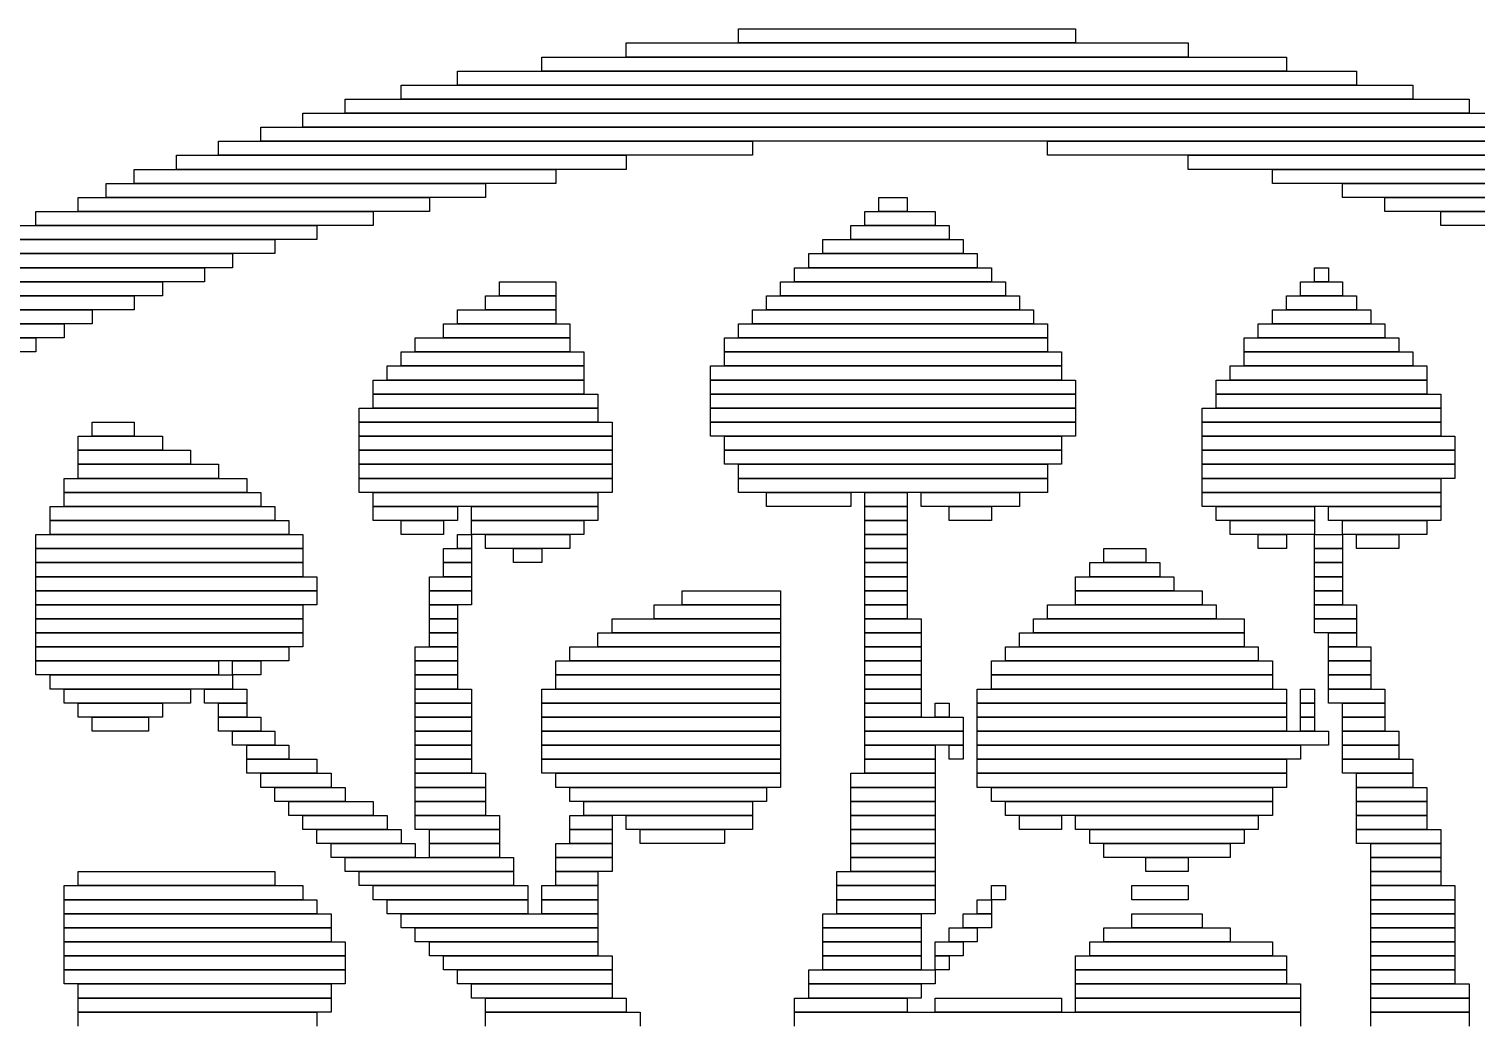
# Model space of a CAD drawing. Extents: x 365 to 658, y 364 to 660.
# Drawn here: x 449.5 to 552.5, y 589.5 to 660 of the extents above; entities that cross this region are included whole.
import ezdxf

# ---------------------------------------------------------------- set-up
doc = ezdxf.new("R2010")
doc.units = 0

msp = doc.modelspace()

# ---------------------------------------------------------------- linework, layer by layer
for p, q in [((500, 660), (524, 660)), ((500, 659), (500, 660)), ((524, 660), (524, 659)), ((492, 659), (532, 659)), ((492, 658), (492, 659)), ((524, 659), (500, 659)), ((532, 659), (532, 658)), ((486, 658), (539, 658)), ((486, 657), (486, 658)), ((532, 658), (492, 658)), ((539, 658), (539, 657)), ((480, 657), (544, 657)), ((480, 656), (480, 657)), ((539, 657), (486, 657)), ((544, 657), (544, 656)), ((476, 656), (548, 656)), ((476, 655), (476, 656)), ((544, 656), (480, 656)), ((548, 656), (548, 655)), ((472, 655), (552, 655)), ((472, 654), (472, 655)), ((548, 655), (476, 655)), ((552, 655), (552, 654)), ((469, 654), (555, 654)), ((469, 653), (469, 654)), ((552, 654), (472, 654)), ((463, 652), (501, 652)), ((463, 651), (463, 652)), ((466, 653), (558, 653)), ((466, 652), (466, 653)), ((558, 652), (466, 652)), ((555, 653), (469, 653)), ((501, 652), (501, 651)), ((522, 652), (561, 652)), ((522, 651), (522, 652)), ((460, 651), (492, 651)), ((460, 650), (460, 651)), ((501, 651), (463, 651)), ((492, 651), (492, 650)), ((561, 651), (522, 651)), ((532, 651), (564, 651)), ((532, 650), (532, 651)), ((457, 650), (487, 650)), ((457, 649), (457, 650)), ((492, 650), (460, 650)), ((487, 650), (487, 649)), ((564, 650), (532, 650)), ((538, 650), (566, 650)), ((538, 649), (538, 650)), ((455, 649), (482, 649)), ((455, 648), (455, 649)), ((487, 649), (457, 649)), ((482, 649), (482, 648)), ((566, 649), (538, 649)), ((543, 649), (569, 649)), ((543, 648), (543, 649)), ((453, 648), (478, 648)), ((453, 647), (453, 648)), ((482, 648), (455, 648)), ((478, 648), (478, 647)), ((510, 648), (512, 648)), ((510, 647), (510, 648)), ((512, 648), (512, 647)), ((569, 648), (543, 648)), ((546, 648), (571, 648)), ((546, 647), (546, 648)), ((450, 647), (474, 647)), ((450, 646), (450, 647)), ((478, 647), (453, 647)), ((474, 647), (474, 646)), ((509, 647), (514, 647)), ((509, 646), (509, 647)), ((512, 647), (510, 647)), ((514, 647), (514, 646)), ((571, 647), (546, 647)), ((550, 647), (573, 647)), ((550, 646), (550, 647)), ((448, 646), (470, 646)), ((474, 646), (450, 646)), ((470, 646), (470, 645)), ((508, 646), (515, 646)), ((508, 645), (508, 646)), ((514, 646), (509, 646)), ((515, 646), (515, 645)), ((573, 646), (550, 646)), ((446, 645), (467, 645)), ((470, 645), (448, 645)), ((467, 645), (467, 644)), ((506, 645), (516, 645)), ((506, 644), (506, 645)), ((515, 645), (508, 645)), ((516, 645), (516, 644)), ((444, 644), (464, 644)), ((467, 644), (446, 644)), ((464, 644), (464, 643)), ((505, 644), (517, 644)), ((505, 643), (505, 644)), ((516, 644), (506, 644)), ((517, 644), (517, 643)), ((443, 643), (462, 643)), ((464, 643), (444, 643)), ((462, 643), (462, 642)), ((504, 643), (518, 643)), ((504, 642), (504, 643)), ((517, 643), (505, 643)), ((518, 643), (518, 642)), ((541, 643), (542, 643)), ((541, 642), (541, 643)), ((542, 643), (542, 642)), ((441, 642), (459, 642)), ((462, 642), (443, 642)), ((459, 642), (459, 641)), ((483, 642), (487, 642)), ((483, 641), (483, 642)), ((487, 642), (487, 641)), ((503, 642), (519, 642)), ((503, 641), (503, 642)), ((518, 642), (504, 642)), ((519, 642), (519, 641)), ((540, 642), (543, 642)), ((540, 641), (540, 642)), ((542, 642), (541, 642)), ((543, 642), (543, 641)), ((439, 641), (457, 641)), ((459, 641), (441, 641)), ((457, 641), (457, 640)), ((482, 641), (487, 641)), ((482, 640), (482, 641)), ((487, 641), (483, 641)), ((487, 641), (487, 640)), ((502, 641), (520, 641)), ((502, 640), (502, 641)), ((519, 641), (503, 641)), ((520, 641), (520, 640)), ((539, 641), (544, 641)), ((539, 640), (539, 641)), ((543, 641), (540, 641)), ((544, 641), (544, 640)), ((437, 640), (454, 640)), ((457, 640), (439, 640)), ((454, 640), (454, 639)), ((480, 640), (487, 640)), ((480, 639), (480, 640)), ((487, 640), (482, 640)), ((487, 640), (487, 639)), ((501, 640), (521, 640)), ((501, 639), (501, 640)), ((520, 640), (502, 640)), ((521, 640), (521, 639)), ((538, 640), (545, 640)), ((538, 639), (538, 640)), ((544, 640), (539, 640)), ((545, 640), (545, 639)), ((435, 639), (452, 639)), ((454, 639), (437, 639)), ((452, 639), (452, 638)), ((479, 639), (488, 639)), ((479, 638), (479, 639)), ((487, 639), (480, 639)), ((488, 639), (488, 638)), ((500, 639), (522, 639)), ((500, 638), (500, 639)), ((521, 639), (501, 639)), ((522, 639), (522, 638)), ((537, 639), (546, 639)), ((537, 638), (537, 639)), ((545, 639), (538, 639)), ((546, 639), (546, 638)), ((434, 638), (450, 638)), ((452, 638), (435, 638)), ((450, 638), (450, 637)), ((477, 638), (488, 638)), ((477, 637), (477, 638)), ((488, 638), (479, 638)), ((488, 638), (488, 637)), ((499, 638), (522, 638)), ((499, 637), (499, 638)), ((522, 638), (500, 638)), ((522, 638), (522, 637)), ((536, 638), (547, 638)), ((536, 637), (536, 638)), ((546, 638), (537, 638)), ((547, 638), (547, 637)), ((450, 637), (434, 637)), ((476, 637), (489, 637)), ((476, 636), (476, 637)), ((488, 637), (477, 637)), ((489, 637), (489, 636)), ((522, 637), (499, 637)), ((499, 637), (523, 637)), ((499, 636), (499, 637)), ((523, 637), (523, 636)), ((547, 637), (536, 637)), ((536, 637), (548, 637)), ((536, 636), (536, 637)), ((548, 637), (548, 636)), ((475, 636), (489, 636)), ((475, 635), (475, 636)), ((489, 636), (476, 636)), ((489, 636), (489, 635)), ((498, 636), (523, 636)), ((498, 635), (498, 636)), ((523, 636), (499, 636)), ((523, 636), (523, 635)), ((535, 636), (549, 636)), ((535, 635), (535, 636)), ((548, 636), (536, 636)), ((549, 636), (549, 635)), ((474, 635), (489, 635)), ((474, 634), (474, 635)), ((489, 635), (475, 635)), ((489, 635), (489, 634)), ((523, 635), (498, 635)), ((498, 635), (524, 635)), ((498, 634), (498, 635)), ((524, 635), (524, 634)), ((534, 635), (549, 635)), ((534, 634), (534, 635)), ((549, 635), (535, 635)), ((549, 635), (549, 634)), ((489, 634), (474, 634)), ((474, 634), (490, 634)), ((474, 633), (474, 634)), ((490, 634), (490, 633)), ((524, 634), (498, 634)), ((498, 634), (524, 634)), ((498, 633), (498, 634)), ((524, 634), (524, 633)), ((549, 634), (534, 634)), ((534, 634), (550, 634)), ((534, 633), (534, 634)), ((550, 634), (550, 633)), ((473, 633), (490, 633)), ((473, 632), (473, 633)), ((490, 633), (474, 633)), ((490, 633), (490, 632)), ((524, 633), (498, 633)), ((498, 633), (524, 633)), ((498, 632), (498, 633)), ((524, 633), (524, 632)), ((533, 633), (550, 633)), ((533, 632), (533, 633)), ((550, 633), (534, 633)), ((550, 633), (550, 632)), ((454, 632), (457, 632)), ((454, 631), (454, 632)), ((457, 632), (457, 631)), ((490, 632), (473, 632)), ((473, 632), (491, 632)), ((473, 631), (473, 632)), ((491, 632), (491, 631)), ((524, 632), (498, 632)), ((498, 632), (524, 632)), ((498, 631), (498, 632)), ((524, 632), (524, 631)), ((550, 632), (533, 632)), ((533, 632), (550, 632)), ((533, 631), (533, 632)), ((550, 632), (550, 631)), ((453, 631), (459, 631)), ((453, 630), (453, 631)), ((457, 631), (454, 631)), ((459, 631), (459, 630)), ((491, 631), (473, 631)), ((473, 631), (491, 631)), ((473, 630), (473, 631)), ((491, 631), (491, 630)), ((524, 631), (498, 631)), ((499, 631), (523, 631)), ((499, 630), (499, 631)), ((523, 631), (523, 630)), ((550, 631), (533, 631)), ((533, 631), (551, 631)), ((533, 630), (533, 631)), ((551, 631), (551, 630)), ((459, 630), (453, 630)), ((453, 630), (461, 630)), ((453, 629), (453, 630)), ((461, 630), (461, 629)), ((491, 630), (473, 630)), ((473, 630), (491, 630)), ((473, 629), (473, 630)), ((491, 630), (491, 629)), ((523, 630), (499, 630)), ((499, 630), (523, 630)), ((499, 629), (499, 630)), ((523, 630), (523, 629)), ((551, 630), (533, 630)), ((533, 630), (551, 630)), ((533, 629), (533, 630)), ((551, 630), (551, 629)), ((461, 629), (453, 629)), ((453, 629), (463, 629)), ((453, 628), (453, 629)), ((463, 629), (463, 628)), ((491, 629), (473, 629)), ((473, 629), (491, 629)), ((473, 628), (473, 629)), ((491, 629), (491, 628)), ((523, 629), (499, 629)), ((500, 629), (522, 629)), ((500, 628), (500, 629)), ((522, 629), (522, 628)), ((551, 629), (533, 629)), ((533, 629), (551, 629)), ((533, 628), (533, 629)), ((551, 629), (551, 628)), ((452, 628), (465, 628)), ((452, 627), (452, 628)), ((463, 628), (453, 628)), ((465, 628), (465, 627)), ((491, 628), (473, 628)), ((473, 628), (491, 628)), ((473, 627), (473, 628)), ((491, 628), (491, 627)), ((522, 628), (500, 628)), ((500, 628), (522, 628)), ((500, 627), (500, 628)), ((522, 628), (522, 627)), ((551, 628), (533, 628)), ((533, 628), (550, 628)), ((533, 627), (533, 628)), ((550, 628), (550, 627)), ((465, 627), (452, 627)), ((452, 627), (466, 627)), ((452, 626), (452, 627)), ((466, 627), (466, 626)), ((491, 627), (473, 627)), ((474, 627), (490, 627)), ((474, 626), (474, 627)), ((490, 627), (490, 626)), ((522, 627), (500, 627)), ((502, 627), (508, 627)), ((502, 626), (502, 627)), ((508, 627), (508, 626)), ((509, 627), (512, 627)), ((509, 626), (509, 627)), ((512, 627), (512, 626)), ((513, 627), (520, 627)), ((513, 626), (513, 627)), ((520, 627), (520, 626)), ((550, 627), (533, 627)), ((533, 627), (550, 627)), ((533, 626), (533, 627)), ((550, 627), (550, 626)), ((451, 626), (467, 626)), ((451, 625), (451, 626)), ((466, 626), (452, 626)), ((467, 626), (467, 625)), ((490, 626), (474, 626)), ((474, 626), (480, 626)), ((474, 625), (474, 626)), ((480, 626), (480, 625)), ((481, 626), (490, 626)), ((481, 625), (481, 626)), ((490, 626), (490, 625)), ((508, 626), (502, 626)), ((512, 626), (509, 626)), ((509, 626), (512, 626)), ((509, 625), (509, 626)), ((512, 626), (512, 625)), ((520, 626), (513, 626)), ((515, 626), (518, 626)), ((515, 625), (515, 626)), ((518, 626), (518, 625)), ((550, 626), (533, 626)), ((534, 626), (541, 626)), ((534, 625), (534, 626)), ((541, 626), (541, 625)), ((542, 626), (550, 626)), ((542, 625), (542, 626)), ((550, 626), (550, 625)), ((467, 625), (451, 625)), ((451, 625), (468, 625)), ((451, 624), (451, 625)), ((468, 625), (468, 624)), ((480, 625), (474, 625)), ((476, 625), (479, 625)), ((476, 624), (476, 625)), ((479, 625), (479, 624)), ((490, 625), (481, 625)), ((481, 625), (489, 625)), ((481, 624), (481, 625)), ((489, 625), (489, 624)), ((512, 625), (509, 625)), ((509, 625), (512, 625)), ((509, 624), (509, 625)), ((512, 625), (512, 624)), ((518, 625), (515, 625)), ((541, 625), (534, 625)), ((535, 625), (541, 625)), ((535, 624), (535, 625)), ((541, 625), (541, 624)), ((550, 625), (542, 625)), ((543, 625), (549, 625)), ((543, 624), (543, 625)), ((549, 625), (549, 624)), ((450, 624), (469, 624)), ((450, 623), (450, 624)), ((468, 624), (451, 624)), ((469, 624), (469, 623)), ((479, 624), (476, 624)), ((480, 624), (481, 624)), ((480, 623), (480, 624)), ((489, 624), (481, 624)), ((481, 624), (481, 623)), ((482, 624), (488, 624)), ((482, 623), (482, 624)), ((488, 624), (488, 623)), ((512, 624), (509, 624)), ((509, 624), (512, 624)), ((509, 623), (509, 624)), ((512, 624), (512, 623)), ((541, 624), (535, 624)), ((537, 624), (539, 624)), ((537, 623), (537, 624)), ((539, 624), (539, 623)), ((541, 624), (543, 624)), ((541, 623), (541, 624)), ((549, 624), (543, 624)), ((543, 624), (543, 623)), ((544, 624), (547, 624)), ((544, 623), (544, 624)), ((547, 624), (547, 623)), ((469, 623), (450, 623)), ((450, 623), (469, 623)), ((450, 622), (450, 623)), ((469, 623), (469, 622)), ((479, 623), (481, 623)), ((479, 622), (479, 623)), ((481, 623), (480, 623)), ((481, 623), (481, 622)), ((488, 623), (482, 623)), ((484, 623), (486, 623)), ((484, 622), (484, 623)), ((486, 623), (486, 622)), ((512, 623), (509, 623)), ((509, 623), (512, 623)), ((509, 622), (509, 623)), ((512, 623), (512, 622)), ((526, 623), (529, 623)), ((526, 622), (526, 623)), ((529, 623), (529, 622)), ((539, 623), (537, 623)), ((543, 623), (541, 623)), ((541, 623), (543, 623)), ((541, 622), (541, 623)), ((543, 623), (543, 622)), ((547, 623), (544, 623)), ((469, 622), (450, 622)), ((450, 622), (469, 622)), ((450, 621), (450, 622)), ((469, 622), (469, 621)), ((481, 622), (479, 622)), ((479, 622), (481, 622)), ((479, 621), (479, 622)), ((481, 622), (481, 621)), ((486, 622), (484, 622)), ((512, 622), (509, 622)), ((509, 622), (512, 622)), ((509, 621), (509, 622)), ((512, 622), (512, 621)), ((525, 622), (530, 622)), ((525, 621), (525, 622)), ((529, 622), (526, 622)), ((530, 622), (530, 621)), ((543, 622), (541, 622)), ((541, 622), (543, 622)), ((541, 621), (541, 622)), ((543, 622), (543, 621)), ((469, 621), (450, 621)), ((450, 621), (470, 621)), ((450, 620), (450, 621)), ((470, 621), (470, 620)), ((478, 621), (481, 621)), ((478, 620), (478, 621)), ((481, 621), (479, 621)), ((481, 621), (481, 620)), ((512, 621), (509, 621)), ((509, 621), (512, 621)), ((509, 620), (509, 621)), ((512, 621), (512, 620)), ((524, 621), (531, 621)), ((524, 620), (524, 621)), ((530, 621), (525, 621)), ((531, 621), (531, 620)), ((543, 621), (541, 621)), ((541, 621), (543, 621)), ((541, 620), (541, 621)), ((543, 621), (543, 620)), ((470, 620), (450, 620)), ((450, 620), (470, 620)), ((450, 619), (450, 620)), ((470, 620), (470, 619)), ((481, 620), (478, 620)), ((478, 620), (481, 620)), ((478, 619), (478, 620)), ((481, 620), (481, 619)), ((496, 620), (503, 620)), ((496, 619), (496, 620)), ((503, 620), (503, 619)), ((512, 620), (509, 620)), ((509, 620), (512, 620)), ((509, 619), (509, 620)), ((512, 620), (512, 619)), ((531, 620), (524, 620)), ((524, 620), (533, 620)), ((524, 619), (524, 620)), ((533, 620), (533, 619)), ((543, 620), (541, 620)), ((541, 620), (543, 620)), ((541, 619), (541, 620)), ((543, 620), (543, 619)), ((470, 619), (450, 619)), ((450, 619), (469, 619)), ((450, 618), (450, 619)), ((469, 618), (450, 618)), ((450, 618), (469, 618)), ((450, 617), (450, 618)), ((469, 619), (469, 618)), ((469, 618), (469, 617)), ((481, 619), (478, 619)), ((478, 619), (480, 619)), ((478, 618), (478, 619)), ((480, 618), (478, 618)), ((478, 618), (480, 618)), ((478, 617), (478, 618)), ((480, 619), (480, 618)), ((480, 618), (480, 617)), ((491, 618), (503, 618)), ((491, 617), (491, 618)), ((494, 619), (503, 619)), ((494, 618), (494, 619)), ((503, 618), (494, 618)), ((503, 619), (496, 619)), ((503, 619), (503, 618)), ((503, 618), (503, 617)), ((512, 619), (509, 619)), ((509, 619), (512, 619)), ((509, 618), (509, 619)), ((512, 618), (509, 618)), ((509, 618), (513, 618)), ((509, 617), (509, 618)), ((512, 619), (512, 618)), ((513, 618), (513, 617)), ((521, 618), (536, 618)), ((521, 617), (521, 618)), ((522, 619), (534, 619)), ((522, 618), (522, 619)), ((534, 618), (522, 618)), ((533, 619), (524, 619)), ((534, 619), (534, 618)), ((536, 618), (536, 617)), ((543, 619), (541, 619)), ((541, 619), (544, 619)), ((541, 618), (541, 619)), ((544, 618), (541, 618)), ((541, 618), (544, 618)), ((541, 617), (541, 618)), ((544, 619), (544, 618)), ((544, 618), (544, 617)), ((469, 617), (450, 617)), ((450, 617), (469, 617)), ((450, 616), (450, 617)), ((469, 617), (469, 616)), ((480, 617), (478, 617)), ((478, 617), (480, 617)), ((478, 616), (478, 617)), ((480, 617), (480, 616)), ((490, 617), (503, 617)), ((490, 616), (490, 617)), ((503, 617), (491, 617)), ((503, 617), (503, 616)), ((513, 617), (509, 617)), ((509, 617), (513, 617)), ((509, 616), (509, 617)), ((513, 617), (513, 616)), ((520, 617), (536, 617)), ((520, 616), (520, 617)), ((536, 617), (521, 617)), ((536, 617), (536, 616)), ((544, 617), (541, 617)), ((542, 617), (544, 617)), ((542, 616), (542, 617)), ((544, 617), (544, 616)), ((469, 616), (450, 616)), ((450, 616), (468, 616)), ((450, 615), (450, 616)), ((468, 616), (468, 615)), ((477, 616), (480, 616)), ((477, 615), (477, 616)), ((480, 616), (478, 616)), ((480, 616), (480, 615)), ((488, 616), (503, 616)), ((488, 615), (488, 616)), ((503, 616), (490, 616)), ((503, 616), (503, 615)), ((513, 616), (509, 616)), ((509, 616), (513, 616)), ((509, 615), (509, 616)), ((513, 616), (513, 615)), ((519, 616), (537, 616)), ((519, 615), (519, 616)), ((536, 616), (520, 616)), ((537, 616), (537, 615)), ((544, 616), (542, 616)), ((542, 616), (545, 616)), ((542, 615), (542, 616)), ((545, 616), (545, 615)), ((468, 615), (450, 615)), ((450, 615), (463, 615)), ((450, 614), (450, 615)), ((463, 615), (463, 614)), ((464, 615), (466, 615)), ((464, 614), (464, 615)), ((466, 615), (466, 614)), ((480, 615), (477, 615)), ((477, 615), (480, 615)), ((477, 614), (477, 615)), ((480, 615), (480, 614)), ((487, 615), (503, 615)), ((487, 614), (487, 615)), ((503, 615), (488, 615)), ((503, 615), (503, 614)), ((513, 615), (509, 615)), ((509, 615), (513, 615)), ((509, 614), (509, 615)), ((513, 615), (513, 614)), ((518, 615), (538, 615)), ((518, 614), (518, 615)), ((537, 615), (519, 615)), ((538, 615), (538, 614)), ((545, 615), (542, 615)), ((542, 615), (545, 615)), ((542, 614), (542, 615)), ((545, 615), (545, 614)), ((463, 614), (450, 614)), ((451, 614), (464, 614)), ((451, 613), (451, 614)), ((466, 614), (464, 614)), ((464, 614), (464, 613)), ((480, 614), (477, 614)), ((477, 614), (480, 614)), ((477, 613), (477, 614)), ((480, 614), (480, 613)), ((503, 614), (487, 614)), ((487, 614), (503, 614)), ((487, 613), (487, 614)), ((503, 614), (503, 613)), ((513, 614), (509, 614)), ((509, 614), (513, 614)), ((509, 613), (509, 614)), ((513, 614), (513, 613)), ((538, 614), (518, 614)), ((518, 614), (538, 614)), ((518, 613), (518, 614)), ((538, 614), (538, 613)), ((545, 614), (542, 614)), ((542, 614), (545, 614)), ((542, 613), (542, 614)), ((545, 614), (545, 613)), ((464, 613), (451, 613)), ((452, 613), (461, 613)), ((452, 612), (452, 613)), ((461, 613), (461, 612)), ((462, 613), (465, 613)), ((462, 612), (462, 613)), ((465, 613), (465, 612)), ((480, 613), (477, 613)), ((477, 613), (481, 613)), ((477, 612), (477, 613)), ((481, 613), (481, 612)), ((486, 613), (503, 613)), ((486, 612), (486, 613)), ((503, 613), (487, 613)), ((503, 613), (503, 612)), ((513, 613), (509, 613)), ((509, 613), (513, 613)), ((509, 612), (509, 613)), ((513, 613), (513, 612)), ((517, 613), (539, 613)), ((517, 612), (517, 613)), ((538, 613), (518, 613)), ((539, 613), (539, 612)), ((540, 613), (541, 613)), ((540, 612), (540, 613)), ((541, 613), (541, 612)), ((545, 613), (542, 613)), ((542, 613), (546, 613)), ((542, 612), (542, 613)), ((546, 613), (546, 612)), ((461, 612), (452, 612)), ((453, 612), (459, 612)), ((453, 611), (453, 612)), ((459, 612), (459, 611)), ((465, 612), (462, 612)), ((463, 612), (465, 612)), ((463, 611), (463, 612)), ((465, 612), (465, 611)), ((481, 612), (477, 612)), ((477, 612), (481, 612)), ((477, 611), (477, 612)), ((481, 612), (481, 611)), ((503, 612), (486, 612)), ((486, 612), (503, 612)), ((486, 611), (486, 612)), ((503, 612), (503, 611)), ((513, 612), (509, 612)), ((509, 612), (513, 612)), ((509, 611), (509, 612)), ((513, 612), (513, 611)), ((514, 612), (515, 612)), ((514, 611), (514, 612)), ((515, 612), (515, 611)), ((539, 612), (517, 612)), ((517, 612), (539, 612)), ((517, 611), (517, 612)), ((539, 612), (539, 611)), ((541, 612), (540, 612)), ((540, 612), (541, 612)), ((540, 611), (540, 612)), ((541, 612), (541, 611)), ((546, 612), (542, 612)), ((543, 612), (546, 612)), ((543, 611), (543, 612)), ((546, 612), (546, 611)), ((459, 611), (453, 611)), ((454, 611), (458, 611)), ((454, 610), (454, 611)), ((458, 611), (458, 610)), ((465, 611), (463, 611)), ((463, 611), (466, 611)), ((463, 610), (463, 611)), ((466, 611), (466, 610)), ((481, 611), (477, 611)), ((477, 611), (481, 611)), ((477, 610), (477, 611)), ((481, 611), (481, 610)), ((503, 611), (486, 611)), ((486, 611), (503, 611)), ((486, 610), (486, 611)), ((503, 611), (503, 610)), ((513, 611), (509, 611)), ((509, 611), (516, 611)), ((509, 610), (509, 611)), ((515, 611), (514, 611)), ((516, 611), (516, 610)), ((539, 611), (517, 611)), ((517, 611), (539, 611)), ((517, 610), (517, 611)), ((539, 611), (539, 610)), ((541, 611), (540, 611)), ((540, 611), (541, 611)), ((540, 610), (540, 611)), ((541, 611), (541, 610)), ((546, 611), (543, 611)), ((543, 611), (546, 611)), ((543, 610), (543, 611)), ((546, 611), (546, 610)), ((458, 610), (454, 610)), ((466, 610), (463, 610)), ((464, 610), (467, 610)), ((464, 609), (464, 610)), ((467, 610), (467, 609)), ((481, 610), (477, 610)), ((477, 610), (481, 610)), ((477, 609), (477, 610)), ((481, 610), (481, 609)), ((503, 610), (486, 610)), ((486, 610), (503, 610)), ((486, 609), (486, 610)), ((503, 610), (503, 609)), ((516, 610), (509, 610)), ((509, 610), (516, 610)), ((509, 609), (509, 610)), ((516, 610), (516, 609)), ((539, 610), (517, 610)), ((517, 610), (542, 610)), ((517, 609), (517, 610)), ((541, 610), (540, 610)), ((542, 610), (542, 609)), ((546, 610), (543, 610)), ((543, 610), (547, 610)), ((543, 609), (543, 610)), ((547, 610), (547, 609)), ((467, 609), (464, 609)), ((465, 609), (468, 609)), ((465, 608), (465, 609)), ((468, 609), (468, 608)), ((481, 609), (477, 609)), ((477, 609), (481, 609)), ((477, 608), (477, 609)), ((481, 609), (481, 608)), ((503, 609), (486, 609)), ((486, 609), (503, 609)), ((486, 608), (486, 609)), ((503, 609), (503, 608)), ((516, 609), (509, 609)), ((509, 609), (514, 609)), ((509, 608), (509, 609)), ((514, 609), (514, 608)), ((515, 609), (516, 609)), ((515, 608), (515, 609)), ((516, 609), (516, 608)), ((542, 609), (517, 609)), ((517, 609), (540, 609)), ((517, 608), (517, 609)), ((540, 609), (540, 608)), ((547, 609), (543, 609)), ((543, 609), (547, 609)), ((543, 608), (543, 609)), ((547, 609), (547, 608)), ((468, 608), (465, 608)), ((465, 608), (470, 608)), ((465, 607), (465, 608)), ((470, 608), (470, 607)), ((481, 608), (477, 608)), ((477, 608), (481, 608)), ((477, 607), (477, 608)), ((481, 608), (481, 607)), ((503, 608), (486, 608)), ((486, 608), (503, 608)), ((486, 607), (486, 608)), ((503, 608), (503, 607)), ((514, 608), (509, 608)), ((509, 608), (514, 608)), ((509, 607), (509, 608)), ((514, 608), (514, 607)), ((516, 608), (515, 608)), ((540, 608), (517, 608)), ((517, 608), (539, 608)), ((517, 607), (517, 608)), ((539, 608), (539, 607)), ((547, 608), (543, 608)), ((543, 608), (548, 608)), ((543, 607), (543, 608)), ((548, 608), (548, 607)), ((470, 607), (465, 607)), ((466, 607), (471, 607)), ((466, 606), (466, 607)), ((471, 607), (471, 606)), ((481, 607), (477, 607)), ((477, 607), (482, 607)), ((477, 606), (477, 607)), ((482, 607), (482, 606)), ((503, 607), (486, 607)), ((487, 607), (503, 607)), ((487, 606), (487, 607)), ((503, 607), (503, 606)), ((508, 607), (514, 607)), ((508, 606), (508, 607)), ((514, 607), (509, 607)), ((514, 607), (514, 606)), ((539, 607), (517, 607)), ((517, 607), (539, 607)), ((517, 606), (517, 607)), ((539, 607), (539, 606)), ((548, 607), (543, 607)), ((544, 607), (548, 607)), ((544, 606), (544, 607)), ((548, 607), (548, 606)), ((471, 606), (466, 606)), ((467, 606), (472, 606)), ((467, 605), (467, 606)), ((472, 606), (472, 605)), ((482, 606), (477, 606)), ((477, 606), (482, 606)), ((477, 605), (477, 606)), ((482, 606), (482, 605)), ((503, 606), (487, 606)), ((488, 606), (502, 606)), ((488, 605), (488, 606)), ((502, 606), (502, 605)), ((514, 606), (508, 606)), ((508, 606), (514, 606)), ((508, 605), (508, 606)), ((514, 606), (514, 605)), ((539, 606), (517, 606)), ((518, 606), (538, 606)), ((518, 605), (518, 606)), ((538, 606), (538, 605)), ((548, 606), (544, 606)), ((544, 606), (549, 606)), ((544, 605), (544, 606)), ((549, 606), (549, 605)), ((472, 605), (467, 605)), ((468, 605), (474, 605)), ((468, 604), (468, 605)), ((474, 605), (474, 604)), ((482, 605), (477, 605)), ((477, 605), (482, 605)), ((477, 604), (477, 605)), ((482, 605), (482, 604)), ((502, 605), (488, 605)), ((489, 605), (501, 605)), ((489, 604), (489, 605)), ((501, 605), (501, 604)), ((514, 605), (508, 605)), ((508, 605), (514, 605)), ((508, 604), (508, 605)), ((514, 605), (514, 604)), ((538, 605), (518, 605)), ((519, 605), (538, 605)), ((519, 604), (519, 605)), ((538, 605), (538, 604)), ((549, 605), (544, 605)), ((544, 605), (549, 605)), ((544, 604), (544, 605)), ((549, 605), (549, 604)), ((474, 604), (468, 604)), ((469, 604), (475, 604)), ((469, 603), (469, 604)), ((475, 604), (475, 603)), ((482, 604), (477, 604)), ((477, 604), (483, 604)), ((477, 603), (477, 604)), ((483, 604), (483, 603)), ((488, 604), (491, 604)), ((488, 603), (488, 604)), ((501, 604), (489, 604)), ((491, 604), (491, 603)), ((492, 604), (501, 604)), ((492, 603), (492, 604)), ((501, 604), (501, 603)), ((514, 604), (508, 604)), ((508, 604), (514, 604)), ((508, 603), (508, 604)), ((514, 604), (514, 603)), ((538, 604), (519, 604)), ((520, 604), (523, 604)), ((520, 603), (520, 604)), ((523, 604), (523, 603)), ((524, 604), (537, 604)), ((524, 603), (524, 604)), ((537, 604), (537, 603)), ((549, 604), (544, 604)), ((544, 604), (549, 604)), ((544, 603), (544, 604)), ((549, 604), (549, 603)), ((475, 603), (469, 603)), ((470, 603), (476, 603)), ((470, 602), (470, 603)), ((476, 603), (476, 602)), ((483, 603), (477, 603)), ((478, 603), (483, 603)), ((478, 602), (478, 603)), ((483, 603), (483, 602)), ((491, 603), (488, 603)), ((488, 603), (491, 603)), ((488, 602), (488, 603)), ((491, 603), (491, 602)), ((501, 603), (492, 603)), ((493, 603), (499, 603)), ((493, 602), (493, 603)), ((499, 603), (499, 602)), ((514, 603), (508, 603)), ((508, 603), (514, 603)), ((508, 602), (508, 603)), ((514, 603), (514, 602)), ((523, 603), (520, 603)), ((537, 603), (524, 603)), ((525, 603), (536, 603)), ((525, 602), (525, 603)), ((536, 603), (536, 602)), ((549, 603), (544, 603)), ((544, 603), (550, 603)), ((544, 602), (544, 603)), ((550, 603), (550, 602)), ((476, 602), (470, 602)), ((471, 602), (477, 602)), ((471, 601), (471, 602)), ((477, 602), (477, 601)), ((483, 602), (478, 602)), ((478, 602), (483, 602)), ((478, 601), (478, 602)), ((483, 602), (483, 601)), ((487, 602), (491, 602)), ((487, 601), (487, 602)), ((491, 602), (488, 602)), ((491, 602), (491, 601)), ((499, 602), (493, 602)), ((514, 602), (508, 602)), ((508, 602), (514, 602)), ((508, 601), (508, 602)), ((514, 602), (514, 601)), ((536, 602), (525, 602)), ((526, 602), (535, 602)), ((526, 601), (526, 602)), ((535, 602), (535, 601)), ((550, 602), (544, 602)), ((545, 602), (550, 602)), ((545, 601), (545, 602)), ((550, 602), (550, 601)), ((477, 601), (471, 601)), ((472, 601), (484, 601)), ((472, 600), (472, 601)), ((483, 601), (478, 601)), ((484, 601), (484, 600)), ((491, 601), (487, 601)), ((487, 601), (491, 601)), ((487, 600), (487, 601)), ((491, 601), (491, 600)), ((514, 601), (508, 601)), ((508, 601), (514, 601)), ((508, 600), (508, 601)), ((514, 601), (514, 600)), ((535, 601), (526, 601)), ((529, 601), (532, 601)), ((529, 600), (529, 601)), ((532, 601), (532, 600)), ((550, 601), (545, 601)), ((545, 601), (550, 601)), ((545, 600), (545, 601)), ((550, 601), (550, 600)), ((453, 600), (467, 600)), ((453, 599), (453, 600)), ((467, 600), (467, 599)), ((484, 600), (472, 600)), ((473, 600), (484, 600)), ((473, 599), (473, 600)), ((484, 600), (484, 599)), ((491, 600), (487, 600)), ((487, 600), (490, 600)), ((487, 599), (487, 600)), ((490, 600), (490, 599)), ((507, 600), (514, 600)), ((507, 599), (507, 600)), ((514, 600), (508, 600)), ((514, 600), (514, 599)), ((532, 600), (529, 600)), ((550, 600), (545, 600)), ((545, 600), (550, 600)), ((545, 599), (545, 600)), ((550, 600), (550, 599)), ((452, 599), (469, 599)), ((452, 598), (452, 599)), ((467, 599), (453, 599)), ((469, 599), (469, 598)), ((484, 599), (473, 599)), ((474, 599), (485, 599)), ((474, 598), (474, 599)), ((485, 599), (485, 598)), ((486, 599), (490, 599)), ((486, 598), (486, 599)), ((490, 599), (487, 599)), ((490, 599), (490, 598)), ((514, 599), (507, 599)), ((507, 599), (514, 599)), ((507, 598), (507, 599)), ((514, 599), (514, 598)), ((518, 599), (519, 599)), ((518, 598), (518, 599)), ((519, 599), (519, 598)), ((528, 599), (532, 599)), ((528, 598), (528, 599)), ((532, 599), (532, 598)), ((550, 599), (545, 599)), ((545, 599), (551, 599)), ((545, 598), (545, 599)), ((551, 599), (551, 598)), ((469, 598), (452, 598)), ((452, 598), (470, 598)), ((452, 597), (452, 598)), ((470, 598), (470, 597)), ((485, 598), (474, 598)), ((475, 598), (485, 598)), ((475, 597), (475, 598)), ((485, 598), (485, 597)), ((490, 598), (486, 598)), ((486, 598), (490, 598)), ((486, 597), (486, 598)), ((490, 598), (490, 597)), ((514, 598), (507, 598)), ((507, 598), (514, 598)), ((507, 597), (507, 598)), ((514, 598), (514, 597)), ((517, 598), (518, 598)), ((517, 597), (517, 598)), ((519, 598), (518, 598)), ((518, 598), (518, 597)), ((532, 598), (528, 598)), ((551, 598), (545, 598)), ((545, 598), (551, 598)), ((545, 597), (545, 598)), ((551, 598), (551, 597)), ((470, 597), (452, 597)), ((452, 597), (471, 597)), ((452, 596), (452, 597)), ((471, 597), (471, 596)), ((485, 597), (475, 597)), ((476, 597), (490, 597)), ((476, 596), (476, 597)), ((490, 597), (486, 597)), ((490, 597), (490, 596)), ((506, 597), (513, 597)), ((506, 596), (506, 597)), ((514, 597), (507, 597)), ((513, 597), (513, 596)), ((516, 597), (518, 597)), ((516, 596), (516, 597)), ((518, 597), (517, 597)), ((518, 597), (518, 596)), ((528, 597), (533, 597)), ((528, 596), (528, 597)), ((533, 597), (533, 596)), ((551, 597), (545, 597)), ((545, 597), (551, 597)), ((545, 596), (545, 597)), ((551, 597), (551, 596)), ((471, 596), (452, 596)), ((452, 596), (471, 596)), ((452, 595), (452, 596)), ((471, 596), (471, 595)), ((490, 596), (476, 596)), ((477, 596), (490, 596)), ((477, 595), (477, 596)), ((490, 596), (490, 595)), ((513, 596), (506, 596)), ((506, 596), (513, 596)), ((506, 595), (506, 596)), ((513, 596), (513, 595)), ((515, 596), (517, 596)), ((515, 595), (515, 596)), ((518, 596), (516, 596)), ((517, 596), (517, 595)), ((526, 596), (535, 596)), ((526, 595), (526, 596)), ((533, 596), (528, 596)), ((535, 596), (535, 595)), ((551, 596), (545, 596)), ((545, 596), (551, 596)), ((545, 595), (545, 596)), ((551, 596), (551, 595)), ((471, 595), (452, 595)), ((452, 595), (472, 595)), ((452, 594), (452, 595)), ((472, 595), (472, 594)), ((490, 595), (477, 595)), ((478, 595), (490, 595)), ((478, 594), (478, 595)), ((490, 595), (490, 594)), ((513, 595), (506, 595)), ((506, 595), (513, 595)), ((506, 594), (506, 595)), ((513, 595), (513, 594)), ((514, 595), (516, 595)), ((514, 594), (514, 595)), ((517, 595), (515, 595)), ((516, 595), (516, 594)), ((525, 595), (538, 595)), ((525, 594), (525, 595)), ((535, 595), (526, 595)), ((538, 595), (538, 594)), ((551, 595), (545, 595)), ((545, 595), (551, 595)), ((545, 594), (545, 595)), ((551, 595), (551, 594)), ((472, 594), (452, 594)), ((452, 594), (472, 594)), ((452, 593), (452, 594)), ((472, 594), (472, 593)), ((490, 594), (478, 594)), ((479, 594), (491, 594)), ((479, 593), (479, 594)), ((491, 594), (491, 593)), ((513, 594), (506, 594)), ((506, 594), (513, 594)), ((506, 593), (506, 594)), ((513, 594), (513, 593)), ((516, 594), (514, 594)), ((514, 594), (515, 594)), ((514, 593), (514, 594)), ((515, 594), (515, 593)), ((524, 594), (539, 594)), ((524, 593), (524, 594)), ((538, 594), (525, 594)), ((539, 594), (539, 593)), ((551, 594), (545, 594)), ((545, 594), (551, 594)), ((545, 593), (545, 594)), ((551, 594), (551, 593)), ((472, 593), (452, 593)), ((452, 593), (472, 593)), ((452, 592), (452, 593)), ((472, 593), (472, 592)), ((491, 593), (479, 593)), ((480, 593), (491, 593)), ((480, 592), (480, 593)), ((491, 593), (491, 592)), ((505, 593), (514, 593)), ((505, 592), (505, 593)), ((513, 593), (506, 593)), ((515, 593), (514, 593)), ((514, 593), (514, 592)), ((539, 593), (524, 593)), ((524, 593), (539, 593)), ((524, 592), (524, 593)), ((539, 593), (539, 592)), ((551, 593), (545, 593)), ((545, 593), (551, 593)), ((545, 592), (545, 593)), ((551, 593), (551, 592)), ((472, 592), (452, 592)), ((453, 592), (471, 592)), ((453, 591), (453, 592)), ((471, 592), (471, 591)), ((491, 592), (480, 592)), ((481, 592), (491, 592)), ((481, 591), (481, 592)), ((491, 592), (491, 591)), ((514, 592), (505, 592)), ((505, 592), (513, 592)), ((505, 591), (505, 592)), ((513, 592), (513, 591)), ((539, 592), (524, 592)), ((524, 592), (540, 592)), ((524, 591), (524, 592)), ((540, 592), (540, 591)), ((551, 592), (545, 592)), ((545, 592), (552, 592)), ((545, 591), (545, 592)), ((552, 592), (552, 591)), ((471, 591), (453, 591)), ((453, 591), (471, 591)), ((453, 590), (453, 591)), ((471, 591), (471, 590)), ((491, 591), (481, 591)), ((482, 591), (492, 591)), ((482, 590), (482, 591)), ((492, 591), (492, 590)), ((504, 591), (512, 591)), ((504, 590), (504, 591)), ((513, 591), (505, 591)), ((512, 591), (512, 590)), ((514, 591), (523, 591)), ((514, 590), (514, 591)), ((523, 591), (523, 590)), ((540, 591), (524, 591)), ((524, 591), (540, 591)), ((524, 590), (524, 591)), ((540, 591), (540, 590)), ((552, 591), (545, 591)), ((545, 591), (552, 591)), ((545, 590), (545, 591)), ((552, 591), (552, 590)), ((471, 590), (453, 590)), ((453, 590), (470, 590)), ((453, 589), (453, 590)), ((470, 590), (470, 589)), ((492, 590), (482, 590)), ((482, 590), (493, 590)), ((482, 589), (482, 590)), ((493, 590), (493, 589)), ((512, 590), (504, 590)), ((504, 590), (540, 590)), ((504, 589), (504, 590)), ((523, 590), (514, 590)), ((540, 590), (524, 590)), ((540, 590), (540, 589)), ((552, 590), (545, 590)), ((545, 590), (552, 590)), ((545, 589), (545, 590)), ((552, 590), (552, 589))]:
    msp.add_line(p, q)

doc.saveas('drawing.dxf')
